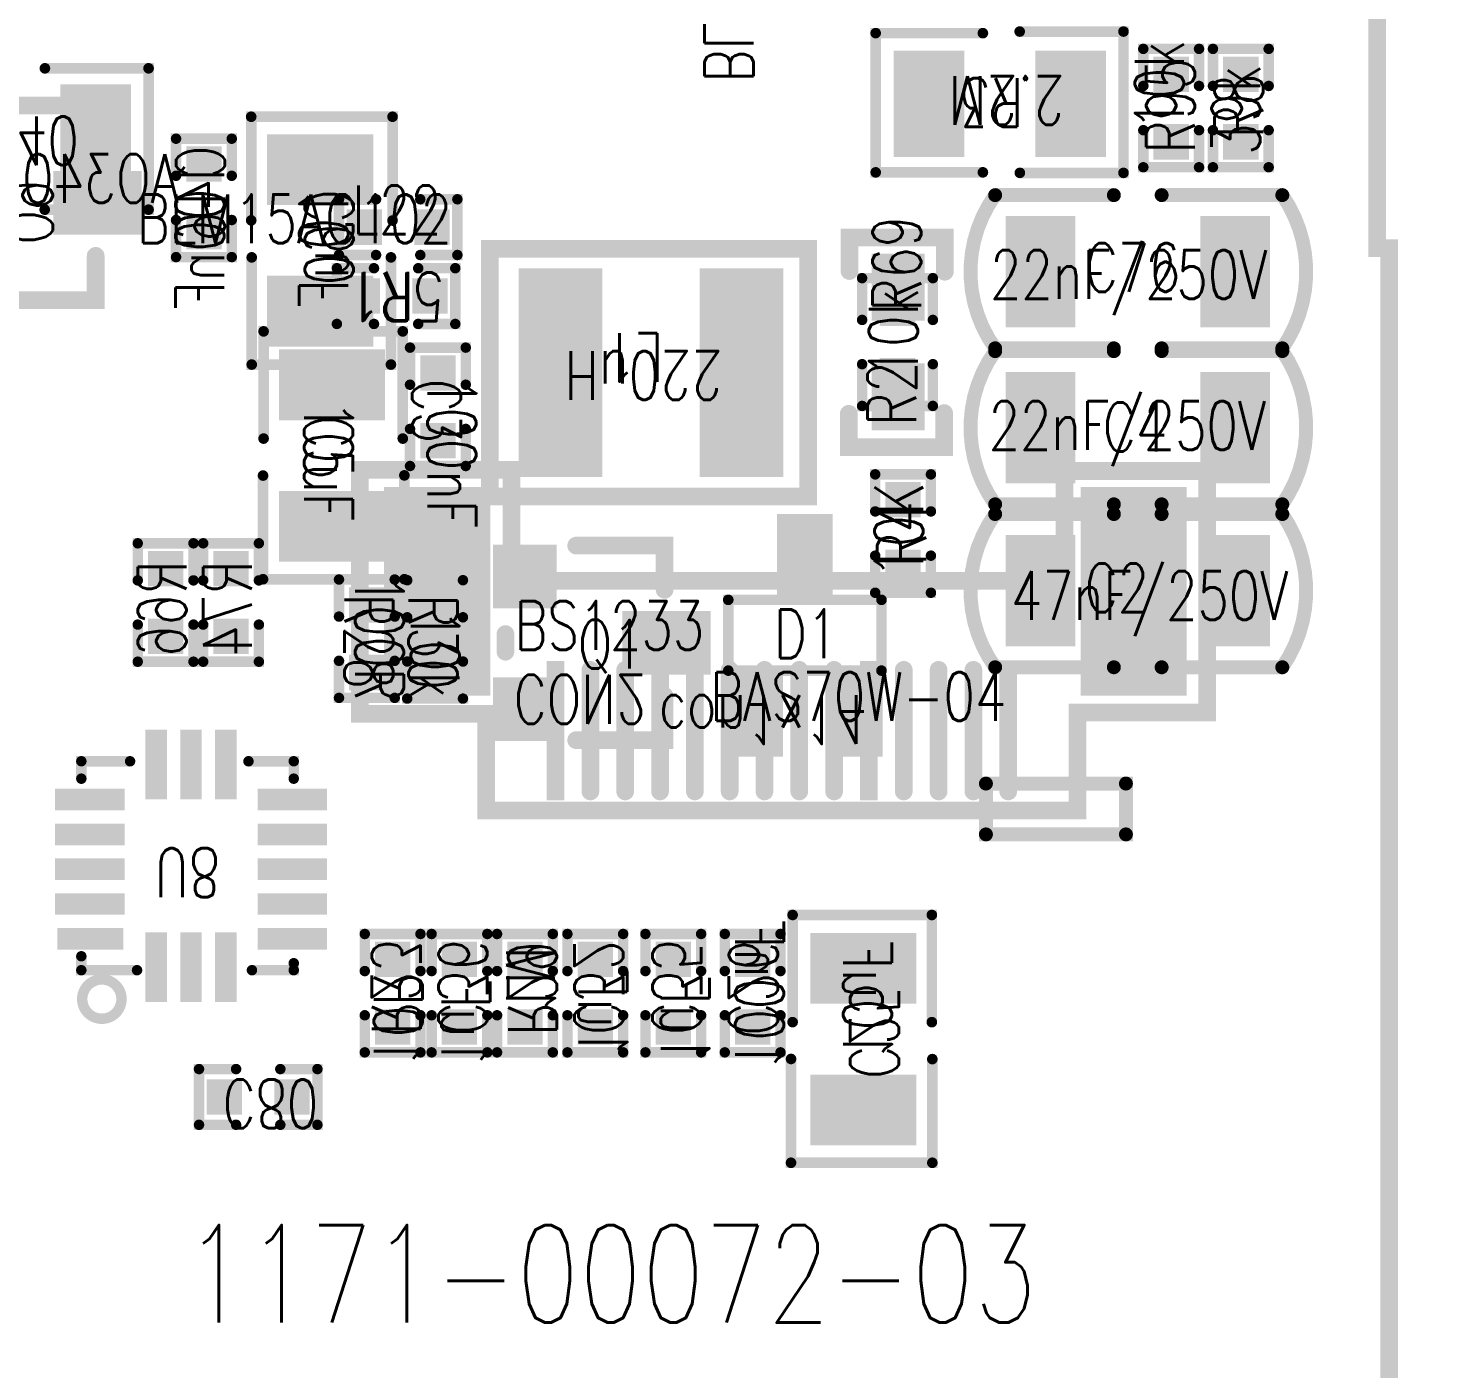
# Model space of a CAD drawing. Extents: x -6.6 to 41.3, y -7.6 to 70.2.
# Drawn here: x 9.88 to 30.15, y 13.92 to 33.17 of the extents above; entities that cross this region are included whole.
import ezdxf
from ezdxf.enums import TextEntityAlignment as Align

# ---------------------------------------------------------------- set-up
doc = ezdxf.new("R2010")
doc.units = 0
for name, color, linetype in [('2D_LINE_127', 34, 'CONTINUOUS'), ('ATTRIBUTE_01', 176, 'CONTINUOUS'), ('ATTRIBUTE_04', 176, 'CONTINUOUS'), ('BOARD_OUTLINE_00', 254, 'CONTINUOUS'), ('DRIL_PLTE_THRU_01', 176, 'CONTINUOUS'), ('DRIL_PLTE_THRU_03', 23, 'CONTINUOUS'), ('DRIL_PLTE_THRU_04', 96, 'CONTINUOUS'), ('PADS_BOT', 3, 'CONTINUOUS'), ('PADS_INNER', 254, 'CONTINUOUS'), ('PADS_TOP', 254, 'CONTINUOUS'), ('PART_BOT_2DLINE_00', 4, 'CONTINUOUS'), ('PART_BOT_2DLINE_01', 6, 'CONTINUOUS'), ('PART_NAME_01', 176, 'CONTINUOUS'), ('PART_NAME_04', 176, 'CONTINUOUS'), ('PART_TOP_2DLINE_00', 2, 'CONTINUOUS'), ('PART_TOP_2DLINE_01', 2, 'CONTINUOUS'), ('TEXT_126', 1, 'CONTINUOUS')]:
    doc.layers.add(name, color=color, linetype=linetype)
doc.styles.add('W0$1', font='simplex', dxfattribs={"width": 0.75})
doc.styles.add('W0$13', font='simplex', dxfattribs={"width": 0.75})
doc.styles.add('W0$15', font='simplex', dxfattribs={"width": 0.75})

# ---------------------------------------------------------------- blocks, each defined once
blk = doc.blocks.new('SMOOTH_0$254')
at = {"const_width": 0.127}
blk.add_lwpolyline([(-0.0635, 0, 1), (0.0635, 0, 1)], format="xyb", close=True, dxfattribs=at)
blk = doc.blocks.new('BOARD_140')
at = {"layer": 'BOARD_OUTLINE_00', "const_width": 0.254}
blk.add_lwpolyline([(-5.8, 2.92), (-5.8, -23.81), (-5.1, -23.81), (-5.1, -30.89), (-5.3, -30.89), (-5.3, -47.68), (-5.8, -48.18), (-5.8, -52.88), (-5.3, -53.38), (-5.3, -67.1), (29.7, -67.1), (29.7, -53.38), (30.3, -52.782), (30.3, -48.18), (29.7, -47.58), (29.7, -30.87), (29.53, -30.87), (29.53, -23.87), (30.3, -23.87), (30.3, 2.92)], dxfattribs=at)
at = {"layer": 'BOARD_OUTLINE_00'}
for p in [(29.53, -30.87), (29.7, -30.87)]:
    blk.add_blockref('SMOOTH_0$254', p, dxfattribs=at)
blk = doc.blocks.new('SMOOTH_0$2')
at = {"const_width": 0.1}
blk.add_lwpolyline([(-0.05, 0, 1), (0.05, 0, 1)], format="xyb", close=True, dxfattribs=at)
blk = doc.blocks.new('DRAWING_85')
at = {"layer": '2D_LINE_127', "const_width": 0.2}
blk.add_lwpolyline([(0, 0), (2.01, 0), (2.01, -0.73), (0, -0.73)], close=True, dxfattribs=at)
at = {"layer": '2D_LINE_127'}
for p in [(0, 0), (2.01, 0), (0, -0.73), (2.01, -0.73)]:
    blk.add_blockref('SMOOTH_0$2', p, dxfattribs=at)
blk = doc.blocks.new('PART_BODY_BOT_3')
at = {"layer": 'PART_BOT_2DLINE_01', "const_width": 0.254}
blk.add_lwpolyline([(-0.02032, 1.64846), (7.49554, 1.64846), (7.49554, 0.23876), (9.35736, 0.23876), (9.35736, -3.22834), (7.30758, -3.22834), (7.30758, -1.651), (-0.635, -1.651), (-0.635, -3.24358), (-2.80924, -3.24358), (-2.80924, 0.25654), (-0.99822, 0.25654), (-0.99822, 1.64846), (-0.02032, 1.64846)], dxfattribs=at)
at = {"layer": 'PART_BOT_2DLINE_01'}
for p in [(-0.99822, 1.64846), (-0.02032, 1.64846), (-0.02032, 1.64846), (7.49554, 1.64846), (-2.80924, 0.25654), (-0.99822, 0.25654), (7.49554, 0.23876), (9.35736, 0.23876), (-0.635, -1.651), (7.30758, -1.651), (-2.80924, -3.24358), (-0.635, -3.24358), (7.30758, -3.22834), (9.35736, -3.22834)]:
    blk.add_blockref('SMOOTH_0$254', p, dxfattribs=at)
blk = doc.blocks.new('DRIL_HOLE_0')
blk.add_lwpolyline([(0, 0, 1), (0, 0, 1)], format="xyb", close=True)
blk = doc.blocks.new('PAD_0')
blk.add_lwpolyline([(0, 0, 1), (0, 0, 1)], format="xyb", close=True)
blk = doc.blocks.new('PAD_1')
at = {"const_width": 0.254}
blk.add_lwpolyline([(-1, 0), (1, 0)], dxfattribs=at)
blk = doc.blocks.new('STK_BOT_14')
at = {"layer": 'DRIL_PLTE_THRU_01'}
blk.add_blockref('DRIL_HOLE_0', (0, 0), dxfattribs=at)
at = {"layer": 'DRIL_PLTE_THRU_03'}
blk.add_blockref('DRIL_HOLE_0', (0, 0), dxfattribs=at)
at = {"layer": 'DRIL_PLTE_THRU_04'}
blk.add_blockref('DRIL_HOLE_0', (0, 0), dxfattribs=at)
at = {"layer": 'PADS_BOT', "rotation": 90}
blk.add_blockref('PAD_1', (0, 0), dxfattribs=at)
at = {"layer": 'PADS_INNER'}
blk.add_blockref('PAD_0', (0, 0), dxfattribs=at)
at = {"layer": 'PADS_TOP'}
blk.add_blockref('PAD_0', (0, 0), dxfattribs=at)
blk = doc.blocks.new('PAD_2')
at = {"const_width": 0.127}
blk.add_lwpolyline([(-0.873, -0.0635), (0.873, -0.0635, 1), (0.873, 0.0635), (-0.873, 0.0635, 1)], format="xyb", close=True, dxfattribs=at)
blk = doc.blocks.new('STK_BOT_13')
at = {"layer": 'DRIL_PLTE_THRU_01'}
blk.add_blockref('DRIL_HOLE_0', (0, 0), dxfattribs=at)
at = {"layer": 'DRIL_PLTE_THRU_03'}
blk.add_blockref('DRIL_HOLE_0', (0, 0), dxfattribs=at)
at = {"layer": 'DRIL_PLTE_THRU_04'}
blk.add_blockref('DRIL_HOLE_0', (0, 0), dxfattribs=at)
at = {"layer": 'PADS_BOT', "rotation": 90}
blk.add_blockref('PAD_2', (0, 0), dxfattribs=at)
at = {"layer": 'PADS_INNER'}
blk.add_blockref('PAD_0', (0, 0), dxfattribs=at)
at = {"layer": 'PADS_TOP'}
blk.add_blockref('PAD_0', (0, 0), dxfattribs=at)
blk = doc.blocks.new('PAD_3')
at = {"const_width": 1.524}
blk.add_lwpolyline([(-1.5, 0), (1.5, 0)], dxfattribs=at)
blk = doc.blocks.new('STK_BOT_15')
at = {"layer": 'DRIL_PLTE_THRU_01'}
blk.add_blockref('DRIL_HOLE_0', (0, 0), dxfattribs=at)
at = {"layer": 'DRIL_PLTE_THRU_03'}
blk.add_blockref('DRIL_HOLE_0', (0, 0), dxfattribs=at)
at = {"layer": 'DRIL_PLTE_THRU_04'}
blk.add_blockref('DRIL_HOLE_0', (0, 0), dxfattribs=at)
at = {"layer": 'PADS_BOT', "rotation": 90}
blk.add_blockref('PAD_3', (0, 0), dxfattribs=at)
at = {"layer": 'PADS_INNER'}
blk.add_blockref('PAD_0', (0, 0), dxfattribs=at)
at = {"layer": 'PADS_TOP'}
blk.add_blockref('PAD_0', (0, 0), dxfattribs=at)
blk = doc.blocks.new('SYM_BOT_5')
for name, p in [('PART_BODY_BOT_3', (0, 0)), ('STK_BOT_14', (0, 0.5)), ('STK_BOT_14', (4.5, 0.5)), ('STK_BOT_13', (0.5, 0.5)), ('STK_BOT_13', (1, 0.5)), ('STK_BOT_13', (1.5, 0.5)), ('STK_BOT_13', (2, 0.5)), ('STK_BOT_13', (2.5, 0.5)), ('STK_BOT_13', (3, 0.5)), ('STK_BOT_13', (3.5, 0.5)), ('STK_BOT_13', (4, 0.5)), ('STK_BOT_13', (5, 0.5)), ('STK_BOT_13', (5.5, 0.5)), ('STK_BOT_13', (6, 0.5)), ('STK_BOT_13', (6.5, 0.5)), ('STK_BOT_15', (-1.7, -1.5)), ('STK_BOT_15', (8.3, -1.5))]:
    blk.add_blockref(name, p)
blk = doc.blocks.new('PART_BOT_1')
blk.add_blockref('SYM_BOT_5', (0, 0))
at = {"layer": 'ATTRIBUTE_04', "style": 'W0$1', "width": 0.75}
blk.add_text('con1x14', height=0.7, dxfattribs=at).set_placement((1.48, -0.01))
at = {"layer": 'PART_NAME_04', "style": 'W0$1', "width": 0.75}
blk.add_text('CON2', height=0.7, dxfattribs=at).set_placement((-0.6, -0.3))
blk = doc.blocks.new('SMOOTH_0$1524')
at = {"const_width": 0.0762}
blk.add_lwpolyline([(-0.0381, 0, 1), (0.0381, 0, 1)], format="xyb", close=True, dxfattribs=at)
blk = doc.blocks.new('PART_BODY_TOP_7')
at = {"layer": 'PART_TOP_2DLINE_00', "const_width": 0.152}
blk.add_lwpolyline([(-1.1, -0.508), (-1.1, 0.508), (1.1, 0.508), (1.1, -0.508)], close=True, dxfattribs=at)
at = {"layer": 'PART_TOP_2DLINE_00'}
for p in [(-1.1, 0.508), (1.1, 0.508), (-1.1, -0.508), (1.1, -0.508)]:
    blk.add_blockref('SMOOTH_0$1524', p, dxfattribs=at)
blk = doc.blocks.new('PAD_7')
at = {"const_width": 0.8}
blk.add_lwpolyline([(-0.6, 0), (0.6, 0)], dxfattribs=at)
blk = doc.blocks.new('STK_TOP_7')
at = {"layer": 'DRIL_PLTE_THRU_01'}
blk.add_blockref('DRIL_HOLE_0', (0, 0), dxfattribs=at)
at = {"layer": 'DRIL_PLTE_THRU_03'}
blk.add_blockref('DRIL_HOLE_0', (0, 0), dxfattribs=at)
at = {"layer": 'DRIL_PLTE_THRU_04'}
blk.add_blockref('DRIL_HOLE_0', (0, 0), dxfattribs=at)
at = {"layer": 'PADS_BOT'}
blk.add_blockref('PAD_0', (0, 0), dxfattribs=at)
at = {"layer": 'PADS_INNER'}
blk.add_blockref('PAD_0', (0, 0), dxfattribs=at)
at = {"layer": 'PADS_TOP', "rotation": 90}
blk.add_blockref('PAD_7', (0, 0), dxfattribs=at)
blk = doc.blocks.new('SYM_TOP_9')
for name, p in [('STK_TOP_7', (0, 1.143)), ('PART_BODY_TOP_7', (0, 0)), ('STK_TOP_7', (-0.716, -1.143)), ('STK_TOP_7', (0.716, -1.143))]:
    blk.add_blockref(name, p)
blk = doc.blocks.new('PART_TOP_4')
blk.add_blockref('SYM_TOP_9', (0, 0))
at = {"layer": 'ATTRIBUTE_01', "style": 'W0$1', "width": 0.75}
blk.add_text('BAS70W-04', height=0.7, dxfattribs=at).set_placement((-1.36, -1.23))
at = {"layer": 'PART_NAME_01', "style": 'W0$13', "width": 0.75}
blk.add_text('D1', height=0.7, dxfattribs=at).set_placement((0.015, 0.02), align=Align.MIDDLE_CENTER)
blk = doc.blocks.new('SMOOTH_0$15')
at = {"const_width": 0.075}
blk.add_lwpolyline([(-0.0375, 0, 1), (0.0375, 0, 1)], format="xyb", close=True, dxfattribs=at)
blk = doc.blocks.new('PART_BODY_BOT_8')
at = {"layer": 'PART_BOT_2DLINE_00', "const_width": 0.15}
for points in [[(-0.3175, 0.4), (-0.85, 0.4), (-0.85, -0.4), (-0.3175, -0.4)], [(0.3175, 0.4), (0.85, 0.4), (0.85, -0.4), (0.3175, -0.4)]]:
    blk.add_lwpolyline(points, dxfattribs=at)
at = {"layer": 'PART_BOT_2DLINE_00'}
for p in [(-0.85, 0.4), (-0.3175, 0.4), (0.3175, 0.4), (0.85, 0.4), (-0.85, -0.4), (-0.3175, -0.4), (0.3175, -0.4), (0.85, -0.4)]:
    blk.add_blockref('SMOOTH_0$15', p, dxfattribs=at)
blk = doc.blocks.new('PAD_8')
at = {"const_width": 0.508}
blk.add_lwpolyline([(-0.254, 0), (0.254, 0)], dxfattribs=at)
blk = doc.blocks.new('STK_BOT_9')
at = {"layer": 'DRIL_PLTE_THRU_01'}
blk.add_blockref('DRIL_HOLE_0', (0, 0), dxfattribs=at)
at = {"layer": 'DRIL_PLTE_THRU_03'}
blk.add_blockref('DRIL_HOLE_0', (0, 0), dxfattribs=at)
at = {"layer": 'DRIL_PLTE_THRU_04'}
blk.add_blockref('DRIL_HOLE_0', (0, 0), dxfattribs=at)
at = {"layer": 'PADS_BOT'}
blk.add_blockref('PAD_8', (0, 0), dxfattribs=at)
at = {"layer": 'PADS_INNER'}
blk.add_blockref('PAD_0', (0, 0), dxfattribs=at)
at = {"layer": 'PADS_TOP'}
blk.add_blockref('PAD_0', (0, 0), dxfattribs=at)
blk = doc.blocks.new('SYM_BOT_10')
for name, p in [('PART_BODY_BOT_8', (0, 0)), ('STK_BOT_9', (-0.485, 0)), ('STK_BOT_9', (0.485, 0))]:
    blk.add_blockref(name, p)
blk = doc.blocks.new('PART_BOT_9')
blk.add_blockref('SYM_BOT_10', (0, 0))
at = {"layer": 'ATTRIBUTE_04', "style": 'W0$1', "width": 0.75}
blk.add_text('100nF', height=0.7, rotation=180, dxfattribs=at).set_placement((1.13, 0.25))
at = {"layer": 'PART_NAME_04', "style": 'W0$1', "width": 0.75}
blk.add_text('C26', height=0.7, rotation=180, dxfattribs=at).set_placement((0.61, 0.34))
blk = doc.blocks.new('PART_BODY_TOP_8')
at = {"layer": 'PART_TOP_2DLINE_00', "const_width": 0.15}
for points in [[(-0.3175, 0.4), (-0.85, 0.4), (-0.85, -0.4), (-0.3175, -0.4)], [(0.3175, 0.4), (0.85, 0.4), (0.85, -0.4), (0.3175, -0.4)]]:
    blk.add_lwpolyline(points, dxfattribs=at)
at = {"layer": 'PART_TOP_2DLINE_00'}
for p in [(-0.85, 0.4), (-0.3175, 0.4), (0.3175, 0.4), (0.85, 0.4), (-0.85, -0.4), (-0.3175, -0.4), (0.3175, -0.4), (0.85, -0.4)]:
    blk.add_blockref('SMOOTH_0$15', p, dxfattribs=at)
blk = doc.blocks.new('STK_TOP_9')
at = {"layer": 'DRIL_PLTE_THRU_01'}
blk.add_blockref('DRIL_HOLE_0', (0, 0), dxfattribs=at)
at = {"layer": 'DRIL_PLTE_THRU_03'}
blk.add_blockref('DRIL_HOLE_0', (0, 0), dxfattribs=at)
at = {"layer": 'DRIL_PLTE_THRU_04'}
blk.add_blockref('DRIL_HOLE_0', (0, 0), dxfattribs=at)
at = {"layer": 'PADS_BOT'}
blk.add_blockref('PAD_0', (0, 0), dxfattribs=at)
at = {"layer": 'PADS_INNER'}
blk.add_blockref('PAD_0', (0, 0), dxfattribs=at)
at = {"layer": 'PADS_TOP'}
blk.add_blockref('PAD_8', (0, 0), dxfattribs=at)
blk = doc.blocks.new('SYM_TOP_10')
for name, p in [('PART_BODY_TOP_8', (0, 0)), ('STK_TOP_9', (-0.485, 0)), ('STK_TOP_9', (0.485, 0))]:
    blk.add_blockref(name, p)
blk = doc.blocks.new('PART_TOP_12')
blk.add_blockref('SYM_TOP_10', (0, 0))
at = {"layer": 'ATTRIBUTE_01', "style": 'W0$1', "width": 0.75}
blk.add_text('100nF', height=0.7, dxfattribs=at).set_placement((-0.44, -0.15))
at = {"layer": 'PART_NAME_01', "style": 'W0$1', "width": 0.75}
blk.add_text('C3', height=0.7, dxfattribs=at).set_placement((-0.4, -0.37))
blk = doc.blocks.new('PART_BOT_14')
blk.add_blockref('SYM_BOT_10', (0, 0))
at = {"layer": 'ATTRIBUTE_04', "style": 'W0$1', "width": 0.75}
blk.add_text('1uF', height=0.7, dxfattribs=at).set_placement((-0.95, -0.24))
at = {"layer": 'PART_NAME_04', "style": 'W0$1', "width": 0.75}
blk.add_text('C32', height=0.7, dxfattribs=at).set_placement((-0.6, -0.3))
blk = doc.blocks.new('PART_BOT_17')
blk.add_blockref('SYM_BOT_10', (0, 0))
at = {"layer": 'ATTRIBUTE_04', "style": 'W0$1', "width": 0.75}
blk.add_text('1uF', height=0.7, dxfattribs=at).set_placement((-1.04, -0.18))
at = {"layer": 'PART_NAME_04', "style": 'W0$1', "width": 0.75}
blk.add_text('C35', height=0.7, dxfattribs=at).set_placement((-0.6, -0.3))
blk = doc.blocks.new('PART_BOT_18')
blk.add_blockref('SYM_BOT_10', (0, 0))
at = {"layer": 'ATTRIBUTE_04', "style": 'W0$1', "width": 0.75}
blk.add_text('1uF', height=0.7, dxfattribs=at).set_placement((-1.09, -0.26))
at = {"layer": 'PART_NAME_04', "style": 'W0$1', "width": 0.75}
blk.add_text('C36', height=0.7, dxfattribs=at).set_placement((-0.6, -0.3))
blk = doc.blocks.new('PART_BOT_23')
blk.add_blockref('SYM_BOT_10', (0, 0))
at = {"layer": 'ATTRIBUTE_04', "style": 'W0$1', "width": 0.75}
blk.add_text('100nF', height=0.7, rotation=180, dxfattribs=at).set_placement((0.58, 0.29))
at = {"layer": 'PART_NAME_04', "style": 'W0$1', "width": 0.75}
blk.add_text('C46', height=0.7, rotation=180, dxfattribs=at).set_placement((0.75, 0.3))
blk = doc.blocks.new('PART_BODY_TOP_11')
at = {"layer": 'PART_TOP_2DLINE_00', "const_width": 0.15}
for points in [[(-0.3175, 0.508), (-0.9175, 0.508), (-0.9175, -0.508), (-0.3175, -0.508)], [(0.3175, 0.508), (0.9175, 0.508), (0.9175, -0.508), (0.3175, -0.508)]]:
    blk.add_lwpolyline(points, dxfattribs=at)
at = {"layer": 'PART_TOP_2DLINE_00'}
for p in [(-0.9175, 0.508), (-0.3175, 0.508), (0.3175, 0.508), (0.9175, 0.508), (-0.9175, -0.508), (-0.3175, -0.508), (0.3175, -0.508), (0.9175, -0.508)]:
    blk.add_blockref('SMOOTH_0$15', p, dxfattribs=at)
blk = doc.blocks.new('SYM_TOP_13')
for name, p in [('PART_BODY_TOP_11', (0, 0)), ('STK_TOP_9', (-0.485, 0)), ('STK_TOP_9', (0.485, 0))]:
    blk.add_blockref(name, p)
blk = doc.blocks.new('PART_TOP_40')
blk.add_blockref('SYM_TOP_13', (0, 0))
at = {"layer": 'ATTRIBUTE_01', "style": 'W0$1', "width": 0.75}
blk.add_text('10k', height=0.7, dxfattribs=at).set_placement((-0.52, -0.29))
at = {"layer": 'PART_NAME_01', "style": 'W0$1', "width": 0.75}
blk.add_text('R69', height=0.7, dxfattribs=at).set_placement((0.44, -0.34))
blk = doc.blocks.new('PART_BODY_TOP_21')
at = {"layer": 'PART_TOP_2DLINE_00', "const_width": 0.2}
for points in [[(-0.3429, 1.1), (-2.04772, 1.1, 0.32202777), (-2.04772, -1.1), (-0.3429, -1.1)], [(0.3429, 1.1), (2.07577, 1.1, -0.3124229), (2.07577, -1.1), (0.3429, -1.1)]]:
    blk.add_lwpolyline(points, format="xyb", dxfattribs=at)
at = {"layer": 'PART_TOP_2DLINE_00'}
for p in [(-2.04772, 1.1), (-0.3429, 1.1), (0.3429, 1.1), (2.07577, 1.1), (-2.04772, -1.1), (-0.3429, -1.1), (0.3429, -1.1), (2.07577, -1.1)]:
    blk.add_blockref('SMOOTH_0$2', p, dxfattribs=at)
blk = doc.blocks.new('PAD_18')
at = {"const_width": 1}
blk.add_lwpolyline([(-0.8, 0), (0.8, 0)], dxfattribs=at)
blk = doc.blocks.new('STK_TOP_53')
at = {"layer": 'DRIL_PLTE_THRU_01'}
blk.add_blockref('DRIL_HOLE_0', (0, 0), dxfattribs=at)
at = {"layer": 'DRIL_PLTE_THRU_03'}
blk.add_blockref('DRIL_HOLE_0', (0, 0), dxfattribs=at)
at = {"layer": 'DRIL_PLTE_THRU_04'}
blk.add_blockref('DRIL_HOLE_0', (0, 0), dxfattribs=at)
at = {"layer": 'PADS_BOT'}
blk.add_blockref('PAD_0', (0, 0), dxfattribs=at)
at = {"layer": 'PADS_INNER'}
blk.add_blockref('PAD_0', (0, 0), dxfattribs=at)
at = {"layer": 'PADS_TOP', "rotation": 90}
blk.add_blockref('PAD_18', (0, 0), dxfattribs=at)
blk = doc.blocks.new('SYM_TOP_23')
for name, p in [('STK_TOP_53', (-1.397, 0)), ('STK_TOP_53', (1.397, 0)), ('PART_BODY_TOP_21', (0, 0))]:
    blk.add_blockref(name, p)
blk = doc.blocks.new('PART_TOP_50')
blk.add_blockref('SYM_TOP_23', (0, 0))
at = {"layer": 'ATTRIBUTE_01', "style": 'W0$1', "width": 0.75}
blk.add_text('47nF/250V', height=0.7, dxfattribs=at).set_placement((-1.82, -0.42))
at = {"layer": 'PART_NAME_01', "style": 'W0$1', "width": 0.75}
blk.add_text('C2', height=0.7, dxfattribs=at).set_placement((-0.76, -0.31))
blk = doc.blocks.new('PART_TOP_51')
blk.add_blockref('SYM_TOP_23', (0, 0))
at = {"layer": 'ATTRIBUTE_01', "style": 'W0$1', "width": 0.75}
blk.add_text('22nF/250V', height=0.7, dxfattribs=at).set_placement((-2.14, -0.32))
at = {"layer": 'PART_NAME_01', "style": 'W0$1', "width": 0.75}
blk.add_text('C4', height=0.7, dxfattribs=at).set_placement((-0.5, -0.34))
blk = doc.blocks.new('PART_TOP_53')
blk.add_blockref('SYM_TOP_23', (0, 0))
at = {"layer": 'ATTRIBUTE_01', "style": 'W0$1', "width": 0.75}
blk.add_text('22nF/250V', height=0.7, dxfattribs=at).set_placement((-2.12, -0.39))
at = {"layer": 'PART_NAME_01', "style": 'W0$1', "width": 0.75}
blk.add_text('C76', height=0.7, dxfattribs=at).set_placement((-0.76, -0.29))
blk = doc.blocks.new('PART_BODY_TOP_22')
at = {"layer": 'PART_TOP_2DLINE_01', "const_width": 0.254}
blk.add_lwpolyline([(-1.016, 1.778), (3.556, 1.778), (3.556, -1.778), (-1.016, -1.778)], close=True, dxfattribs=at)
at = {"layer": 'PART_TOP_2DLINE_01'}
for p in [(-1.016, 1.778), (3.556, 1.778), (-1.016, -1.778), (3.556, -1.778)]:
    blk.add_blockref('SMOOTH_0$254', p, dxfattribs=at)
blk = doc.blocks.new('PAD_20')
at = {"const_width": 1.2}
blk.add_lwpolyline([(-1.5, 0), (1.5, 0)], dxfattribs=at)
blk = doc.blocks.new('STK_TOP_25')
at = {"layer": 'DRIL_PLTE_THRU_01'}
blk.add_blockref('DRIL_HOLE_0', (0, 0), dxfattribs=at)
at = {"layer": 'DRIL_PLTE_THRU_03'}
blk.add_blockref('DRIL_HOLE_0', (0, 0), dxfattribs=at)
at = {"layer": 'DRIL_PLTE_THRU_04'}
blk.add_blockref('DRIL_HOLE_0', (0, 0), dxfattribs=at)
at = {"layer": 'PADS_BOT'}
blk.add_blockref('PAD_0', (0, 0), dxfattribs=at)
at = {"layer": 'PADS_INNER'}
blk.add_blockref('PAD_0', (0, 0), dxfattribs=at)
at = {"layer": 'PADS_TOP', "rotation": 90}
blk.add_blockref('PAD_20', (0, 0), dxfattribs=at)
blk = doc.blocks.new('SYM_TOP_24')
for name, p in [('STK_TOP_25', (0, 0)), ('STK_TOP_25', (2.6, 0)), ('PART_BODY_TOP_22', (0, 0))]:
    blk.add_blockref(name, p)
blk = doc.blocks.new('PART_TOP_54')
blk.add_blockref('SYM_TOP_24', (0, 0))
at = {"layer": 'ATTRIBUTE_01', "style": 'W0$1', "width": 0.75}
blk.add_text('220uH', height=0.7, rotation=180, dxfattribs=at).set_placement((2.33, 0.31))
at = {"layer": 'PART_NAME_01', "style": 'W0$1', "width": 0.75}
blk.add_text('L1', height=0.7, rotation=180, dxfattribs=at).set_placement((1.48, 0.57))
blk = doc.blocks.new('PART_TOP_60')
blk.add_blockref('SYM_TOP_10', (0, 0))
at = {"layer": 'ATTRIBUTE_01', "style": 'W0$1', "width": 0.75}
blk.add_text('5R1', height=0.7, dxfattribs=at).set_placement((-0.69, -0.34))
at = {"layer": 'PART_NAME_01', "style": 'W0$1', "width": 0.75}
blk.add_text('R1', height=0.7, dxfattribs=at).set_placement((-0.26, -0.35))
blk = doc.blocks.new('PART_BOT_70')
blk.add_blockref('SYM_BOT_10', (0, 0))
at = {"layer": 'ATTRIBUTE_04', "style": 'W0$1', "width": 0.75}
blk.add_text('1M', height=0.7, rotation=180, dxfattribs=at).set_placement((0.32, 0.27))
at = {"layer": 'PART_NAME_04', "style": 'W0$1', "width": 0.75}
blk.add_text('R29', height=0.7, rotation=180, dxfattribs=at).set_placement((0.61, 0.24))
blk = doc.blocks.new('PART_BODY_TOP_10')
at = {"layer": 'PART_TOP_2DLINE_00', "const_width": 0.1524}
for points in [[(-0.24384, 1.016), (-1.78308, 1.016), (-1.78308, -0.98298), (-0.24384, -0.98298)], [(0.28448, 1.03886), (1.77546, 1.03886), (1.77546, -0.9906), (0.28702, -0.9906)]]:
    blk.add_lwpolyline(points, dxfattribs=at)
at = {"layer": 'PART_TOP_2DLINE_00'}
for p in [(-1.78308, 1.016), (-0.24384, 1.016), (0.28448, 1.03886), (1.77546, 1.03886), (-1.78308, -0.98298), (-0.24384, -0.98298), (0.28702, -0.9906), (1.77546, -0.9906)]:
    blk.add_blockref('SMOOTH_0$1524', p, dxfattribs=at)
blk = doc.blocks.new('PAD_21')
at = {"const_width": 1.016}
blk.add_lwpolyline([(-0.762, 0), (0.762, 0)], dxfattribs=at)
blk = doc.blocks.new('STK_TOP_54')
at = {"layer": 'DRIL_PLTE_THRU_01'}
blk.add_blockref('DRIL_HOLE_0', (0, 0), dxfattribs=at)
at = {"layer": 'DRIL_PLTE_THRU_03'}
blk.add_blockref('DRIL_HOLE_0', (0, 0), dxfattribs=at)
at = {"layer": 'DRIL_PLTE_THRU_04'}
blk.add_blockref('DRIL_HOLE_0', (0, 0), dxfattribs=at)
at = {"layer": 'PADS_BOT'}
blk.add_blockref('PAD_0', (0, 0), dxfattribs=at)
at = {"layer": 'PADS_INNER'}
blk.add_blockref('PAD_0', (0, 0), dxfattribs=at)
at = {"layer": 'PADS_TOP', "rotation": 90}
blk.add_blockref('PAD_21', (0, 0), dxfattribs=at)
blk = doc.blocks.new('SYM_TOP_12')
for name, p in [('STK_TOP_54', (-1.016, 0)), ('STK_TOP_54', (1.016, 0)), ('PART_BODY_TOP_10', (0, 0))]:
    blk.add_blockref(name, p)
blk = doc.blocks.new('PART_TOP_71')
blk.add_blockref('SYM_TOP_12', (0, 0))
at = {"layer": 'ATTRIBUTE_01', "style": 'W0$1', "width": 0.75}
blk.add_text('2.2M', height=0.7, rotation=180, dxfattribs=at).set_placement((0.93, 0.4))
at = {"layer": 'PART_NAME_01', "style": 'W0$1', "width": 0.75}
blk.add_text('R3', height=0.7, rotation=180, dxfattribs=at).set_placement((0.34, 0.37))
blk = doc.blocks.new('PART_TOP_77')
blk.add_blockref('SYM_TOP_10', (0, 0))
at = {"layer": 'ATTRIBUTE_01', "style": 'W0$1', "width": 0.75}
blk.add_text('10K', height=0.7, dxfattribs=at).set_placement((-0.64, -0.29))
at = {"layer": 'PART_NAME_01', "style": 'W0$1', "width": 0.75}
blk.add_text('R4', height=0.7, dxfattribs=at).set_placement((-0.46, -0.33))
blk = doc.blocks.new('PART_TOP_91')
blk.add_blockref('SYM_TOP_10', (0, 0))
at = {"layer": 'ATTRIBUTE_01', "style": 'W0$1', "width": 0.75}
blk.add_text('39k', height=0.7, dxfattribs=at).set_placement((-0.67, -0.28))
at = {"layer": 'PART_NAME_01', "style": 'W0$1', "width": 0.75}
blk.add_text('R8', height=0.7, dxfattribs=at).set_placement((-0.43, -0.32))
blk = doc.blocks.new('PART_TOP_92')
blk.add_blockref('SYM_TOP_10', (0, 0))
at = {"layer": 'ATTRIBUTE_01', "style": 'W0$1', "width": 0.75}
blk.add_text('10k', height=0.7, rotation=180, dxfattribs=at).set_placement((0.32, 0.18))
at = {"layer": 'PART_NAME_01', "style": 'W0$1', "width": 0.75}
blk.add_text('R95', height=0.7, rotation=180, dxfattribs=at).set_placement((0.65, 0.34))
blk = doc.blocks.new('PART_BODY_TOP_24')
at = {"layer": 'PART_TOP_2DLINE_00', "const_width": 0.254}
for points in [[(-0.762, 1.016), (-1.397, 1.016), (-1.397, -0.254)], [(0.762, 1.016), (1.397, 1.016), (1.397, -0.254)], [(-0.127, -1.27), (0.127, -1.27)]]:
    blk.add_lwpolyline(points, dxfattribs=at)
at = {"layer": 'PART_TOP_2DLINE_00'}
for p in [(-1.397, 1.016), (-0.762, 1.016), (0.762, 1.016), (1.397, 1.016), (-1.397, -0.254), (1.397, -0.254), (-0.127, -1.27), (0.127, -1.27)]:
    blk.add_blockref('SMOOTH_0$254', p, dxfattribs=at)
blk = doc.blocks.new('PAD_22')
at = {"const_width": 0.9144}
blk.add_lwpolyline([(-0.4572, 0), (0.4572, 0)], dxfattribs=at)
blk = doc.blocks.new('STK_TOP_4')
at = {"layer": 'DRIL_PLTE_THRU_01'}
blk.add_blockref('DRIL_HOLE_0', (0, 0), dxfattribs=at)
at = {"layer": 'DRIL_PLTE_THRU_03'}
blk.add_blockref('DRIL_HOLE_0', (0, 0), dxfattribs=at)
at = {"layer": 'DRIL_PLTE_THRU_04'}
blk.add_blockref('DRIL_HOLE_0', (0, 0), dxfattribs=at)
at = {"layer": 'PADS_BOT'}
blk.add_blockref('PAD_0', (0, 0), dxfattribs=at)
at = {"layer": 'PADS_INNER'}
blk.add_blockref('PAD_0', (0, 0), dxfattribs=at)
at = {"layer": 'PADS_TOP'}
blk.add_blockref('PAD_22', (0, 0), dxfattribs=at)
blk = doc.blocks.new('PAD_23')
at = {"const_width": 0.914}
blk.add_lwpolyline([(-0.635, 0), (0.635, 0)], dxfattribs=at)
blk = doc.blocks.new('STK_TOP_5')
at = {"layer": 'DRIL_PLTE_THRU_01'}
blk.add_blockref('DRIL_HOLE_0', (0, 0), dxfattribs=at)
at = {"layer": 'DRIL_PLTE_THRU_03'}
blk.add_blockref('DRIL_HOLE_0', (0, 0), dxfattribs=at)
at = {"layer": 'DRIL_PLTE_THRU_04'}
blk.add_blockref('DRIL_HOLE_0', (0, 0), dxfattribs=at)
at = {"layer": 'PADS_BOT'}
blk.add_blockref('PAD_0', (0, 0), dxfattribs=at)
at = {"layer": 'PADS_INNER'}
blk.add_blockref('PAD_0', (0, 0), dxfattribs=at)
at = {"layer": 'PADS_TOP', "rotation": 90}
blk.add_blockref('PAD_23', (0, 0), dxfattribs=at)
blk = doc.blocks.new('SYM_TOP_26')
for name, p in [('STK_TOP_5', (0, 1.0414)), ('PART_BODY_TOP_24', (0, 0)), ('STK_TOP_4', (-0.9525, -0.9906)), ('STK_TOP_4', (0.9525, -0.9906))]:
    blk.add_blockref(name, p)
blk = doc.blocks.new('PART_TOP_96')
blk.add_blockref('SYM_TOP_26', (0, 0))
at = {"layer": 'ATTRIBUTE_01', "style": 'W0$1', "width": 0.75}
blk.add_text('BS1233', height=0.7, rotation=90, dxfattribs=at).set_placement((0.1, -1.14))
at = {"layer": 'PART_NAME_01', "style": 'W0$1', "width": 0.75}
blk.add_text('Q1', height=0.7, rotation=90, dxfattribs=at).set_placement((0.37, -0.23))
blk = doc.blocks.new('PART_BODY_BOT_24')
at = {"layer": 'PART_BOT_2DLINE_00', "const_width": 0.254}
for points in [[(-0.762, 1.016), (-1.397, 1.016), (-1.397, -0.254)], [(0.762, 1.016), (1.397, 1.016), (1.397, -0.254)], [(-0.127, -1.27), (0.127, -1.27)]]:
    blk.add_lwpolyline(points, dxfattribs=at)
at = {"layer": 'PART_BOT_2DLINE_00'}
for p in [(-1.397, 1.016), (-0.762, 1.016), (0.762, 1.016), (1.397, 1.016), (-1.397, -0.254), (1.397, -0.254), (-0.127, -1.27), (0.127, -1.27)]:
    blk.add_blockref('SMOOTH_0$254', p, dxfattribs=at)
blk = doc.blocks.new('STK_BOT_4')
at = {"layer": 'DRIL_PLTE_THRU_01'}
blk.add_blockref('DRIL_HOLE_0', (0, 0), dxfattribs=at)
at = {"layer": 'DRIL_PLTE_THRU_03'}
blk.add_blockref('DRIL_HOLE_0', (0, 0), dxfattribs=at)
at = {"layer": 'DRIL_PLTE_THRU_04'}
blk.add_blockref('DRIL_HOLE_0', (0, 0), dxfattribs=at)
at = {"layer": 'PADS_BOT'}
blk.add_blockref('PAD_22', (0, 0), dxfattribs=at)
at = {"layer": 'PADS_INNER'}
blk.add_blockref('PAD_0', (0, 0), dxfattribs=at)
at = {"layer": 'PADS_TOP'}
blk.add_blockref('PAD_0', (0, 0), dxfattribs=at)
blk = doc.blocks.new('STK_BOT_5')
at = {"layer": 'DRIL_PLTE_THRU_01'}
blk.add_blockref('DRIL_HOLE_0', (0, 0), dxfattribs=at)
at = {"layer": 'DRIL_PLTE_THRU_03'}
blk.add_blockref('DRIL_HOLE_0', (0, 0), dxfattribs=at)
at = {"layer": 'DRIL_PLTE_THRU_04'}
blk.add_blockref('DRIL_HOLE_0', (0, 0), dxfattribs=at)
at = {"layer": 'PADS_BOT', "rotation": 90}
blk.add_blockref('PAD_23', (0, 0), dxfattribs=at)
at = {"layer": 'PADS_INNER'}
blk.add_blockref('PAD_0', (0, 0), dxfattribs=at)
at = {"layer": 'PADS_TOP'}
blk.add_blockref('PAD_0', (0, 0), dxfattribs=at)
blk = doc.blocks.new('SYM_BOT_26')
for name, p in [('STK_BOT_5', (0, 1.0414)), ('PART_BODY_BOT_24', (0, 0)), ('STK_BOT_4', (-0.9525, -0.9906)), ('STK_BOT_4', (0.9525, -0.9906))]:
    blk.add_blockref(name, p)
blk = doc.blocks.new('PART_BOT_104')
blk.add_blockref('SYM_BOT_26', (0, 0))
at = {"layer": 'ATTRIBUTE_04', "style": 'W0$1', "width": 0.75}
blk.add_text('AO3401A', height=0.7, rotation=270, dxfattribs=at).set_placement((0, 2.21))
at = {"layer": 'PART_NAME_04', "style": 'W0$1', "width": 0.75}
blk.add_text('Q9', height=0.7, dxfattribs=at).set_placement((-0.6, -0.3))
blk = doc.blocks.new('PART_TOP_108')
blk.add_blockref('SYM_TOP_10', (0, 0))
at = {"layer": 'ATTRIBUTE_01', "style": 'W0$1', "width": 0.75}
blk.add_text('100R', height=0.7, dxfattribs=at).set_placement((-0.93, -0.17))
at = {"layer": 'PART_NAME_01', "style": 'W0$1', "width": 0.75}
blk.add_text('R28', height=0.7, dxfattribs=at).set_placement((-0.65, -0.32))
blk = doc.blocks.new('PART_TOP_109')
blk.add_blockref('SYM_TOP_10', (0, 0))
at = {"layer": 'ATTRIBUTE_01', "style": 'W0$1', "width": 0.75}
blk.add_text('10k', height=0.7, dxfattribs=at).set_placement((-0.44, -0.35))
at = {"layer": 'PART_NAME_01', "style": 'W0$1', "width": 0.75}
blk.add_text('R30', height=0.7, dxfattribs=at).set_placement((-0.65, -0.38))
blk = doc.blocks.new('PART_BODY_BOT_10')
at = {"layer": 'PART_BOT_2DLINE_00', "const_width": 0.1524}
for points in [[(-0.24384, 1.016), (-1.78308, 1.016), (-1.78308, -0.98298), (-0.24384, -0.98298)], [(0.28448, 1.03886), (1.77546, 1.03886), (1.77546, -0.9906), (0.28702, -0.9906)]]:
    blk.add_lwpolyline(points, dxfattribs=at)
at = {"layer": 'PART_BOT_2DLINE_00'}
for p in [(-1.78308, 1.016), (-0.24384, 1.016), (0.28448, 1.03886), (1.77546, 1.03886), (-1.78308, -0.98298), (-0.24384, -0.98298), (0.28702, -0.9906), (1.77546, -0.9906)]:
    blk.add_blockref('SMOOTH_0$1524', p, dxfattribs=at)
blk = doc.blocks.new('STK_BOT_54')
at = {"layer": 'DRIL_PLTE_THRU_01'}
blk.add_blockref('DRIL_HOLE_0', (0, 0), dxfattribs=at)
at = {"layer": 'DRIL_PLTE_THRU_03'}
blk.add_blockref('DRIL_HOLE_0', (0, 0), dxfattribs=at)
at = {"layer": 'DRIL_PLTE_THRU_04'}
blk.add_blockref('DRIL_HOLE_0', (0, 0), dxfattribs=at)
at = {"layer": 'PADS_BOT', "rotation": 90}
blk.add_blockref('PAD_21', (0, 0), dxfattribs=at)
at = {"layer": 'PADS_INNER'}
blk.add_blockref('PAD_0', (0, 0), dxfattribs=at)
at = {"layer": 'PADS_TOP'}
blk.add_blockref('PAD_0', (0, 0), dxfattribs=at)
blk = doc.blocks.new('SYM_BOT_12')
for name, p in [('STK_BOT_54', (-1.016, 0)), ('STK_BOT_54', (1.016, 0)), ('PART_BODY_BOT_10', (0, 0))]:
    blk.add_blockref(name, p)
blk = doc.blocks.new('PART_BOT_114')
blk.add_blockref('SYM_BOT_12', (0, 0))
at = {"layer": 'PART_NAME_04', "style": 'W0$1', "width": 0.75}
blk.add_text('R40', height=0.7, dxfattribs=at).set_placement((-0.6, -0.3))
blk = doc.blocks.new('PART_BODY_TOP_45')
at = {"layer": 'PART_TOP_2DLINE_00', "const_width": 0.254}
for points in [[(-1.02997, 0.70993), (-1.51003, 0.70993), (-1.51003, -0.659892), (-1.020064, -0.659892)], [(1.020064, 0.700024), (1.500124, 0.700024), (1.500124, -0.670052), (1.009904, -0.670052)]]:
    blk.add_lwpolyline(points, dxfattribs=at)
at = {"layer": 'PART_TOP_2DLINE_00'}
for p in [(-1.51003, 0.70993), (-1.02997, 0.70993), (1.020064, 0.700024), (1.500124, 0.700024), (-1.51003, -0.659892), (-1.020064, -0.659892), (1.009904, -0.670052), (1.500124, -0.670052)]:
    blk.add_blockref('SMOOTH_0$254', p, dxfattribs=at)
blk = doc.blocks.new('PAD_19')
at = {"const_width": 0.762}
blk.add_lwpolyline([(-0.4826, 0), (0.4826, 0)], dxfattribs=at)
blk = doc.blocks.new('STK_TOP_10')
at = {"layer": 'DRIL_PLTE_THRU_01'}
blk.add_blockref('DRIL_HOLE_0', (0, 0), dxfattribs=at)
at = {"layer": 'DRIL_PLTE_THRU_03'}
blk.add_blockref('DRIL_HOLE_0', (0, 0), dxfattribs=at)
at = {"layer": 'DRIL_PLTE_THRU_04'}
blk.add_blockref('DRIL_HOLE_0', (0, 0), dxfattribs=at)
at = {"layer": 'PADS_BOT'}
blk.add_blockref('PAD_0', (0, 0), dxfattribs=at)
at = {"layer": 'PADS_INNER'}
blk.add_blockref('PAD_0', (0, 0), dxfattribs=at)
at = {"layer": 'PADS_TOP'}
blk.add_blockref('PAD_19', (0, 0), dxfattribs=at)
blk = doc.blocks.new('SYM_TOP_48')
for name, p in [('PART_BODY_TOP_45', (0, 0)), ('STK_TOP_10', (-0.7874, 0)), ('STK_TOP_10', (0.7874, 0))]:
    blk.add_blockref(name, p)
blk = doc.blocks.new('PART_TOP_124')
blk.add_blockref('SYM_TOP_48', (0, 0))
at = {"layer": 'PART_NAME_01', "style": 'W0$1', "width": 0.75}
blk.add_text('R2', height=0.7, dxfattribs=at).set_placement((-1.2, -0.26))
blk = doc.blocks.new('PART_BOT_137')
blk.add_blockref('SYM_BOT_10', (0, 0))
at = {"layer": 'ATTRIBUTE_04', "style": 'W0$1', "width": 0.75}
blk.add_text('BLM15AG102', height=0.7, dxfattribs=at).set_placement((-3.9, -0.38))
at = {"layer": 'PART_NAME_04', "style": 'W0$1', "width": 0.75}
blk.add_text('L19', height=0.7, dxfattribs=at).set_placement((-0.6, -0.3))
blk = doc.blocks.new('PART_BOT_139')
blk.add_blockref('SYM_BOT_10', (0, 0))
at = {"layer": 'ATTRIBUTE_04', "style": 'W0$1', "width": 0.75}
blk.add_text('10R', height=0.7, dxfattribs=at).set_placement((-1.08, -0.27))
at = {"layer": 'PART_NAME_04', "style": 'W0$1', "width": 0.75}
blk.add_text('R23', height=0.7, dxfattribs=at).set_placement((-0.6, -0.3))
blk = doc.blocks.new('PART_TOP_140')
blk.add_blockref('SYM_TOP_10', (0, 0))
at = {"layer": 'ATTRIBUTE_01', "style": 'W0$1', "width": 0.75}
blk.add_text('BLM15AG102', height=0.7, dxfattribs=at).set_placement((-3.75, -0.23))
at = {"layer": 'PART_NAME_01', "style": 'W0$1', "width": 0.75}
blk.add_text('L22', height=0.7, dxfattribs=at).set_placement((-0.66, -0.1))
blk = doc.blocks.new('PART_BOT_170')
blk.add_blockref('SYM_BOT_10', (0, 0))
at = {"layer": 'PART_NAME_04', "style": 'W0$1', "width": 0.75}
blk.add_text('C80', height=0.7, dxfattribs=at).set_placement((-0.51, -0.25))
blk = doc.blocks.new('PART_BODY_BOT_158')
at = {"layer": 'PART_BOT_2DLINE_00', "const_width": 0.15}
blk.add_lwpolyline([(0.22731, 0.865, 1), (-0.33731, 0.865, 1)], format="xyb", close=True, dxfattribs=at)
at = {"layer": 'PART_BOT_2DLINE_01', "const_width": 0.15}
for points in [[(-0.35, 0.25), (-0.35, 0.45), (0.45, 0.45)], [(2.1, 0.45), (2.7, 0.45), (2.7, 0.35)], [(-0.35, -2.3), (-0.35, -2.55), (0.35, -2.55)], [(2.7, -2.3), (2.7, -2.55), (2.05, -2.55)]]:
    blk.add_lwpolyline(points, dxfattribs=at)
at = {"layer": 'PART_BOT_2DLINE_01'}
for p in [(-0.35, 0.45), (0.45, 0.45), (2.1, 0.45), (2.7, 0.45), (2.7, 0.35), (-0.35, 0.25), (-0.35, -2.3), (2.7, -2.3), (-0.35, -2.55), (0.35, -2.55), (2.05, -2.55), (2.7, -2.55)]:
    blk.add_blockref('SMOOTH_0$15', p, dxfattribs=at)
blk = doc.blocks.new('PAD_36')
at = {"const_width": 0.31}
blk.add_lwpolyline([(-0.475, 0), (0.475, 0)], dxfattribs=at)
blk = doc.blocks.new('STK_BOT_370')
at = {"layer": 'DRIL_PLTE_THRU_01'}
blk.add_blockref('DRIL_HOLE_0', (0, 0), dxfattribs=at)
at = {"layer": 'DRIL_PLTE_THRU_03'}
blk.add_blockref('DRIL_HOLE_0', (0, 0), dxfattribs=at)
at = {"layer": 'DRIL_PLTE_THRU_04'}
blk.add_blockref('DRIL_HOLE_0', (0, 0), dxfattribs=at)
at = {"layer": 'PADS_BOT'}
blk.add_blockref('PAD_36', (0, 0), dxfattribs=at)
at = {"layer": 'PADS_INNER'}
blk.add_blockref('PAD_0', (0, 0), dxfattribs=at)
at = {"layer": 'PADS_TOP'}
blk.add_blockref('PAD_0', (0, 0), dxfattribs=at)
blk = doc.blocks.new('PAD_37')
at = {"const_width": 0.31}
blk.add_lwpolyline([(-0.5, 0), (0.5, 0)], dxfattribs=at)
blk = doc.blocks.new('STK_BOT_369')
at = {"layer": 'DRIL_PLTE_THRU_01'}
blk.add_blockref('DRIL_HOLE_0', (0, 0), dxfattribs=at)
at = {"layer": 'DRIL_PLTE_THRU_03'}
blk.add_blockref('DRIL_HOLE_0', (0, 0), dxfattribs=at)
at = {"layer": 'DRIL_PLTE_THRU_04'}
blk.add_blockref('DRIL_HOLE_0', (0, 0), dxfattribs=at)
at = {"layer": 'PADS_BOT'}
blk.add_blockref('PAD_37', (0, 0), dxfattribs=at)
at = {"layer": 'PADS_INNER'}
blk.add_blockref('PAD_0', (0, 0), dxfattribs=at)
at = {"layer": 'PADS_TOP'}
blk.add_blockref('PAD_0', (0, 0), dxfattribs=at)
blk = doc.blocks.new('STK_BOT_371')
at = {"layer": 'DRIL_PLTE_THRU_01'}
blk.add_blockref('DRIL_HOLE_0', (0, 0), dxfattribs=at)
at = {"layer": 'DRIL_PLTE_THRU_03'}
blk.add_blockref('DRIL_HOLE_0', (0, 0), dxfattribs=at)
at = {"layer": 'DRIL_PLTE_THRU_04'}
blk.add_blockref('DRIL_HOLE_0', (0, 0), dxfattribs=at)
at = {"layer": 'PADS_BOT', "rotation": 90}
blk.add_blockref('PAD_37', (0, 0), dxfattribs=at)
at = {"layer": 'PADS_INNER'}
blk.add_blockref('PAD_0', (0, 0), dxfattribs=at)
at = {"layer": 'PADS_TOP'}
blk.add_blockref('PAD_0', (0, 0), dxfattribs=at)
blk = doc.blocks.new('SYM_BOT_56')
for name, p in [('PART_BODY_BOT_158', (0, 0)), ('STK_BOT_371', (0.725, 0.405)), ('STK_BOT_371', (1.225, 0.405)), ('STK_BOT_371', (1.725, 0.405)), ('STK_BOT_370', (-0.22, 0)), ('STK_BOT_369', (2.68, 0)), ('STK_BOT_369', (-0.23, -0.5)), ('STK_BOT_369', (2.68, -0.5)), ('STK_BOT_369', (-0.23, -1)), ('STK_BOT_369', (2.68, -1)), ('STK_BOT_369', (-0.23, -1.5)), ('STK_BOT_369', (2.68, -1.5)), ('STK_BOT_369', (-0.23, -2)), ('STK_BOT_371', (0.725, -2.505)), ('STK_BOT_371', (1.225, -2.505)), ('STK_BOT_371', (1.725, -2.505)), ('STK_BOT_369', (2.68, -2))]:
    blk.add_blockref(name, p)
blk = doc.blocks.new('PART_BOT_171')
blk.add_blockref('SYM_BOT_56', (0, 0))
at = {"layer": 'PART_NAME_04', "style": 'W0$1', "width": 0.75}
blk.add_text('U8', height=0.7, dxfattribs=at).set_placement((0.7, -1.3))
blk = doc.blocks.new('PART_BOT_175')
blk.add_blockref('SYM_BOT_10', (0, 0))
at = {"layer": 'PART_NAME_04', "style": 'W0$1', "width": 0.75}
blk.add_text('R66', height=0.7, dxfattribs=at).set_placement((-0.6, -0.3))
blk = doc.blocks.new('PART_BOT_176')
blk.add_blockref('SYM_BOT_10', (0, 0))
at = {"layer": 'PART_NAME_04', "style": 'W0$1', "width": 0.75}
blk.add_text('R74', height=0.7, dxfattribs=at).set_placement((-0.6, -0.3))
blk = doc.blocks.new('PART_BOT_195')
blk.add_blockref('SYM_BOT_12', (0, 0))
at = {"layer": 'ATTRIBUTE_04', "style": 'W0$1', "width": 0.75}
blk.add_text('10uF', height=0.7, rotation=180, dxfattribs=at).set_placement((0.32, 0.29))
at = {"layer": 'PART_NAME_04', "style": 'W0$1', "width": 0.75}
blk.add_text('C25', height=0.7, rotation=180, dxfattribs=at).set_placement((0.57, 0.19))
blk = doc.blocks.new('PART_TOP_199')
blk.add_blockref('SYM_TOP_12', (0, 0))
at = {"layer": 'ATTRIBUTE_01', "style": 'W0$1', "width": 0.75}
blk.add_text('10uF', height=0.7, dxfattribs=at).set_placement((-0.79, -0.4))
at = {"layer": 'PART_NAME_01', "style": 'W0$1', "width": 0.75}
blk.add_text('C5', height=0.7, dxfattribs=at).set_placement((-0.58, -0.4))
blk = doc.blocks.new('PART_BOT_205')
blk.add_blockref('SYM_BOT_12', (0, 0))
at = {"layer": 'ATTRIBUTE_04', "style": 'W0$1', "width": 0.75}
blk.add_text('10uF', height=0.7, rotation=180, dxfattribs=at).set_placement((0.77, 0.4))
at = {"layer": 'PART_NAME_04', "style": 'W0$1', "width": 0.75}
blk.add_text('C60', height=0.7, rotation=180, dxfattribs=at).set_placement((0.73, 0.48))

msp = doc.modelspace()

# ---------------------------------------------------------------- block references
for name, p in [('BOARD_140', (-0.28, 60.88)), ('PART_TOP_71', (23.83, 32.08)), ('PART_TOP_140', (15.19, 30.31)), ('PART_TOP_53', (25.81, 29.67)), ('PART_TOP_54', (17.52, 28.22)), ('PART_TOP_51', (25.81, 27.43)), ('PART_TOP_4', (21.03, 24.45)), ('PART_TOP_50', (25.81, 25.09)), ('DRAWING_85', (23.63, 22.32))]:
    msp.add_blockref(name, p)
at = {"xscale": -1}
for name, p, rotation in [('PART_BOT_137', (19.97, 36.29), -90), ('PART_BOT_114', (9.83, 31.6), -180), ('PART_BOT_104', (9.83, 30.66), -90), ('PART_BOT_205', (14.07, 30.12), -90), ('PART_BOT_23', (12.4, 30.73), -90), ('PART_BOT_1', (17.45, 23.58), -180), ('PART_BOT_175', (11.85, 24.92), -270), ('PART_BOT_176', (12.79, 24.92), -270), ('PART_BOT_171', (10.99, 20.09), -180), ('PART_BOT_195', (21.87, 18.65), -270), ('PART_BOT_139', (15.11, 19.31), -90), ('PART_BOT_18', (16.07, 19.31), -90), ('PART_BOT_70', (17.01, 19.31), -270), ('PART_BOT_14', (18.02, 19.31), -90), ('PART_BOT_17', (19.14, 19.31), -90), ('PART_BOT_9', (20.28, 19.31), -270), ('PART_BOT_170', (13.18, 17.82), -180)]:
    msp.add_blockref(name, p, dxfattribs=dict(at, rotation=rotation))
for name, p, rotation in [('PART_TOP_92', (26.29, 32.02), 270), ('PART_TOP_91', (27.29, 32.02), 90), ('PART_TOP_124', (22.37, 28.66), 90), ('PART_TOP_40', (22.36, 28.66), 90), ('PART_TOP_60', (15.16, 29.32), 180), ('PART_TOP_199', (14.24, 27.03), 270), ('PART_TOP_12', (15.76, 27.73), 270), ('PART_TOP_77', (22.44, 25.91), 90), ('PART_TOP_96', (18, 24.34), 270), ('PART_TOP_108', (14.74, 24.4), 270), ('PART_TOP_109', (15.72, 24.39), 270)]:
    msp.add_blockref(name, p, dxfattribs=dict(rotation=rotation))

# ---------------------------------------------------------------- texts
at = {"layer": 'TEXT_126', "style": 'W0$15', "width": 0.75}
msp.add_text('1171-00072-03', height=1.4, dxfattribs=at).set_placement((12.12, 14.58))

doc.saveas('drawing.dxf')
